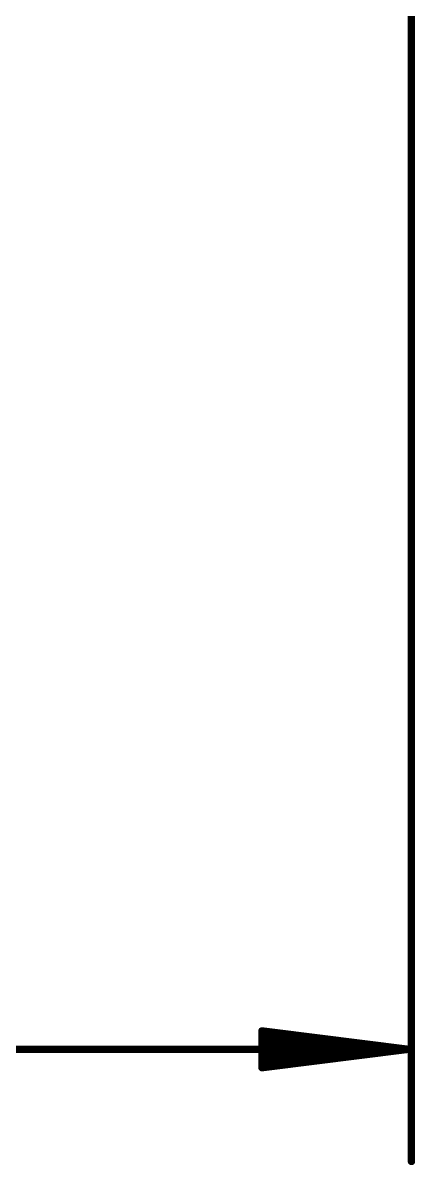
# Model space of a CAD drawing. Extents: x -8 to 72.9, y -20.5 to 38.
# Drawn here: x 45.94 to 52.77, y -20.52 to -0.65 of the extents above; entities that cross this region are included whole.
import ezdxf

# ---------------------------------------------------------------- set-up
doc = ezdxf.new("R2010")
doc.units = 0
doc.layers.add('47', color=253, linetype='CONTINUOUS')

msp = doc.modelspace()

# ---------------------------------------------------------------- linework, layer by layer
at = {"layer": '47', "const_width": 0.13}
for points in [[(52.7, 7), (52.7, -20.45)], [(52.635, -18.5), (50.1, -18.1808)], [(50.1, -18.1808), (50.1, -18.8192)], [(52.635, -18.5), (50.1, -18.24)], [(0.065, -18.5), (52.635, -18.5)], [(52.635, -18.5), (50.1, -18.37)], [(50.1, -18.8192), (52.635, -18.5)], [(50.1, -18.63), (52.635, -18.5)], [(50.1, -18.76), (52.635, -18.5)]]:
    msp.add_lwpolyline(points, dxfattribs=at)
at = {"layer": '47', "const_width": 0.065}
for points in [[(50.1041, -18.1485, 1), (50.0959, -18.213)], [(50.1325, -18.1808, 1), (50.0675, -18.1808)], [(50.1033, -18.2077, 1), (50.0967, -18.2723)], [(50.1017, -18.3375, 1), (50.0983, -18.4025)], [(52.6391, -18.5322, 1), (52.6309, -18.4678)], [(52.6309, -18.5322, 1), (52.6391, -18.4678)], [(52.6383, -18.5323, 1), (52.6317, -18.4677)], [(52.6317, -18.5323, 1), (52.6383, -18.4677)], [(52.6333, -18.5325, 1), (52.6367, -18.4675)], [(52.6367, -18.5325, 1), (52.6333, -18.4675)], [(52.635, -18.5325, 1), (52.635, -18.4675)], [(50.0983, -18.5975, 1), (50.1017, -18.6625)], [(50.0967, -18.7277, 1), (50.1033, -18.7923)], [(50.0959, -18.787, 1), (50.1041, -18.8515)], [(50.0675, -18.8192, 1), (50.1325, -18.8192)], [(52.6675, -20.45, 1), (52.7325, -20.45)]]:
    msp.add_lwpolyline(points, format="xyb", dxfattribs=at)

doc.saveas('drawing.dxf')
